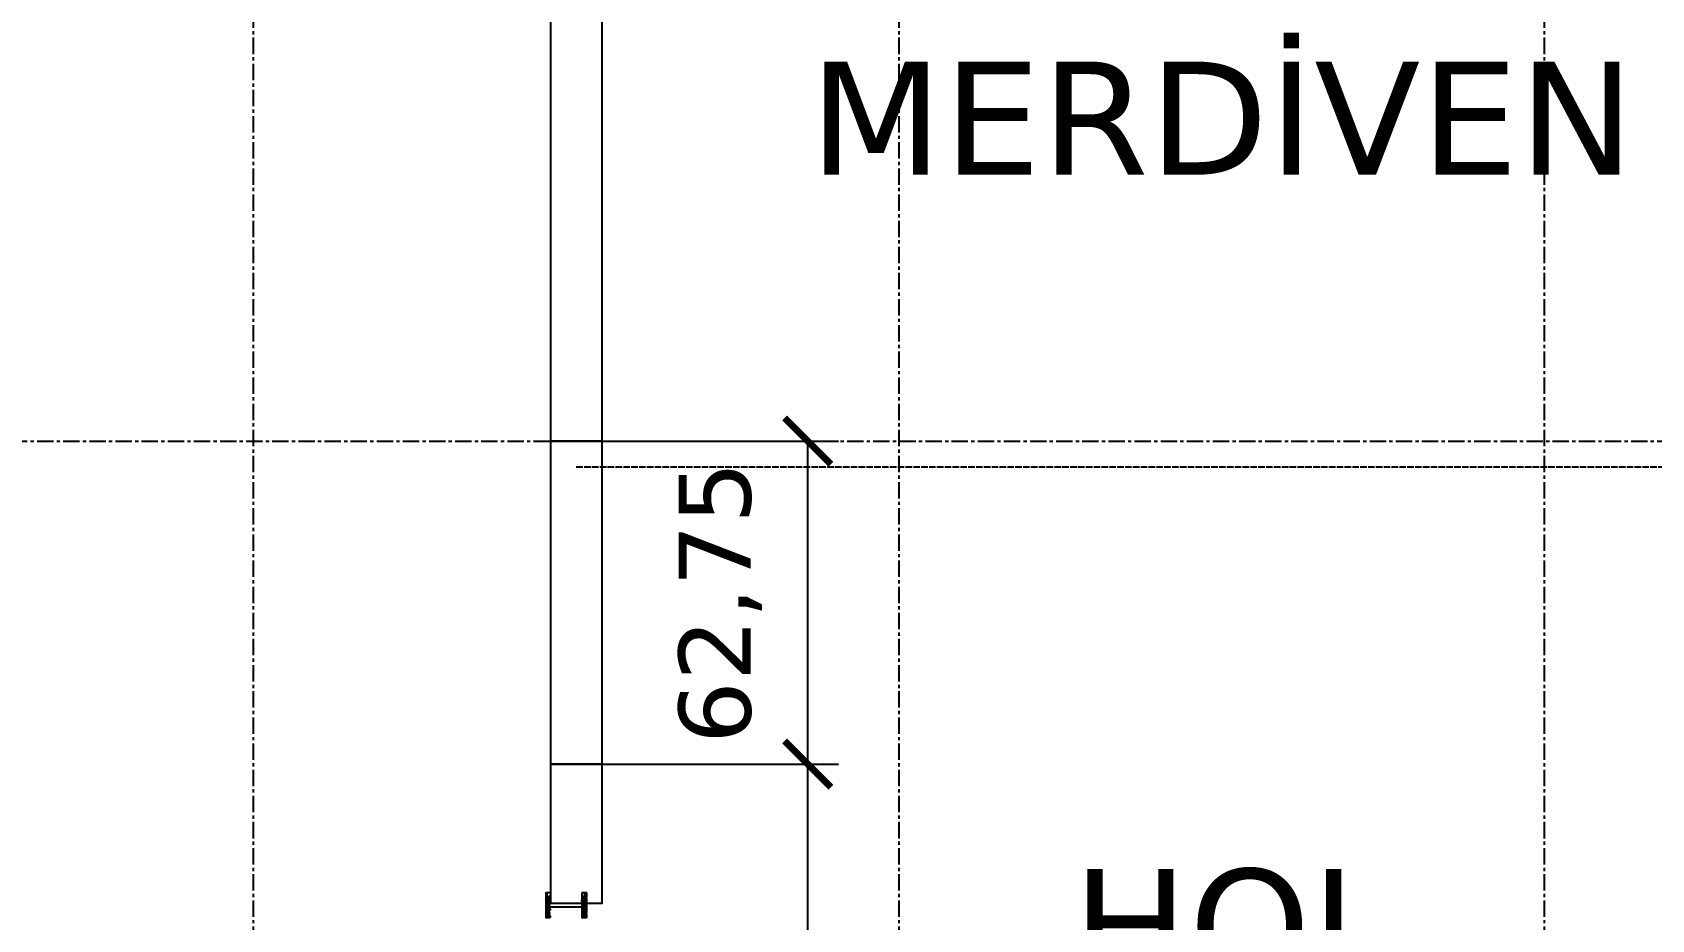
# Model space of a CAD drawing. Header units: centimetres. Extents: x -135 to 4099, y -1210 to 1044.
# Drawn here: x 213 to 527.8, y 477.5 to 649.9 of the extents above; entities that cross this region are included whole.
import ezdxf
from ezdxf.enums import TextEntityAlignment as Align

# ---------------------------------------------------------------- set-up
doc = ezdxf.new("R2010")
doc.units = ezdxf.units.CM
doc.linetypes.add('CENTER', pattern=[5.08, 3.175, -0.635, 0.635, -0.635])
doc.linetypes.add('DASHED', pattern=[1.524, 1.27, -0.254])
for name, color, linetype in [('ACIK_SINIR', 8, 'DASHED'), ('AKS', 4, 'CENTER'), ('IC_DUVAR_100', 30, 'Continuous'), ('IC_KAPILAR', 7, 'Continuous'), ('ODA_ADLARI', 7, 'Continuous'), ('OZEL_PANEL_OLCU_CM', 3, 'Continuous')]:
    doc.layers.add(name, color=color, linetype=linetype)
doc.styles.add('PORTMAN', font='DejaVuSans.ttf')
doc.dimstyles.new('PORTMAN', dxfattribs={"dimtxt": 14, "dimasz": 9, "dimexe": 6, "dimexo": 5, "dimgap": 4, "dimtad": 1, "dimtxsty": 'PORTMAN', "dimblk": 'ARCHTICK', "dimcen": 2.5, "dimazin": 3, "dimtfac": 0.5, "dimtmove": 2, "dimatfit": 3})

# ---------------------------------------------------------------- blocks, each defined once
blk = doc.blocks.new('kaynak-ic-kapi')
at = {"color": 133, "linetype": 'Continuous', "lineweight": 25, "true_color": 0x6ec1dd}
for p, q in [((54247.47, 7919.88), (54248.32, 7919.88)), ((54248.32, 7919.59), (54247.47, 7919.59)), ((54248.6, 7919.88), (54248.04, 7919.03)), ((54248.32, 7919.31), (54248.04, 7919.59)), ((54248.32, 7919.88), (54248.32, 7919.59)), ((54248.32, 7919.31), (54248.6, 7919.31)), ((54248.32, 7919.03), (54248.6, 7919.31)), ((54249.16, 7919.03), (54248.6, 7919.88)), ((54248.6, 7919.88), (54248.6, 7919.59)), ((54248.6, 7919.88), (54248.88, 7919.88)), ((54248.6, 7919.59), (54248.88, 7919.03)), ((54249.16, 7919.88), (54248.88, 7919.59)), ((54248.88, 7919.88), (54249.45, 7919.03)), ((54249.73, 7919.59), (54248.88, 7919.59)), ((54249.16, 7919.03), (54248.88, 7919.03)), ((54249.16, 7919.88), (54249.16, 7919.88)), ((54249.16, 7919.03), (54249.73, 7919.59)), ((54249.16, 7919.03), (54249.45, 7919.03)), ((54250.01, 7919.88), (54249.45, 7919.03)), ((54250.01, 7919.88), (54249.73, 7919.59)), ((54249.73, 7919.31), (54249.73, 7919.59)), ((54249.73, 7919.31), (54250.01, 7919.31)), ((54249.73, 7919.03), (54250.01, 7919.31)), ((54250.57, 7919.03), (54250.01, 7919.88)), ((54250.01, 7919.88), (54250.01, 7919.88)), ((54250.01, 7919.88), (54250.01, 7919.59)), ((54250.01, 7919.88), (54250.29, 7919.88)), ((54250.01, 7919.59), (54250.29, 7919.03)), ((54250.29, 7919.88), (54250.86, 7919.03)), ((54250.29, 7912.83), (54250.29, 7919.03)), ((54250.57, 7919.88), (54250.57, 7919.88)), ((54250.57, 7919.88), (54250.57, 7919.59)), ((54251.42, 7919.59), (54250.57, 7919.59)), ((54250.57, 7919.03), (54250.57, 7919.03)), ((54250.57, 7919.03), (54250.86, 7919.03)), ((54250.86, 7919.03), (54251.14, 7919.59)), ((54251.7, 7919.88), (54251.14, 7919.03)), ((54251.42, 7919.31), (54251.14, 7919.59)), ((54251.42, 7919.88), (54251.42, 7919.88)), ((54251.42, 7919.88), (54251.42, 7919.59)), ((54251.7, 7919.88), (54251.42, 7919.59)), ((54251.42, 7919.59), (54251.98, 7919.03)), ((54251.42, 7919.31), (54251.7, 7919.31)), ((54251.42, 7919.03), (54251.7, 7919.31)), ((54252.27, 7919.03), (54251.7, 7919.88)), ((54251.7, 7919.88), (54252.27, 7919.88)), ((54251.7, 7919.88), (54251.98, 7919.88)), ((54251.98, 7919.88), (54251.98, 7919.88)), ((54251.98, 7919.88), (54251.98, 7919.59)), ((54251.98, 7919.88), (54252.27, 7919.03)), ((54252.27, 7919.59), (54251.98, 7919.59)), ((54251.98, 7919.03), (54251.98, 7919.03)), ((54251.98, 7919.03), (54252.27, 7919.03)), ((54252.27, 7919.03), (54252.27, 7919.03)), ((54248.32, 7912.26), (54247.47, 7912.26)), ((54247.47, 7911.98), (54248.32, 7911.98)), ((54248.6, 7911.98), (54248.04, 7912.83)), ((54248.32, 7912.26), (54248.04, 7912.26)), ((54248.32, 7912.83), (54248.6, 7912.26)), ((54248.32, 7912.26), (54248.32, 7911.98)), ((54248.32, 7912.26), (54248.6, 7912.26)), ((54249.16, 7912.83), (54248.6, 7911.98)), ((54248.6, 7912.26), (54248.88, 7912.83)), ((54249.16, 7912.83), (54248.88, 7912.83)), ((54248.88, 7911.98), (54249.45, 7912.83)), ((54249.16, 7911.98), (54248.88, 7912.26)), ((54249.73, 7912.26), (54248.88, 7912.26)), ((54249.16, 7912.83), (54249.45, 7912.83)), ((54249.16, 7912.83), (54249.73, 7912.26)), ((54249.16, 7911.98), (54249.16, 7911.98)), ((54250.01, 7911.98), (54249.45, 7912.83)), ((54249.73, 7912.83), (54250.01, 7912.26)), ((54250.01, 7911.98), (54249.73, 7912.26)), ((54249.73, 7912.26), (54249.73, 7912.26)), ((54249.73, 7912.26), (54250.01, 7912.26)), ((54250.57, 7912.83), (54250.01, 7911.98)), ((54250.01, 7912.26), (54250.29, 7912.83)), ((54250.01, 7911.98), (54250.01, 7912.26)), ((54250.01, 7911.98), (54250.01, 7911.98)), ((54250.01, 7911.98), (54250.29, 7911.98)), ((54250.29, 7911.98), (54250.86, 7912.83)), ((54250.57, 7912.83), (54250.57, 7912.83)), ((54250.57, 7912.83), (54250.86, 7912.83)), ((54250.57, 7911.98), (54250.57, 7912.26)), ((54251.42, 7912.26), (54250.57, 7912.26)), ((54250.57, 7911.98), (54250.57, 7911.98)), ((54250.86, 7912.83), (54251.14, 7912.26)), ((54251.7, 7911.98), (54251.14, 7912.83)), ((54251.42, 7912.26), (54251.14, 7912.26)), ((54251.42, 7912.26), (54251.98, 7912.83)), ((54251.42, 7912.83), (54251.7, 7912.26)), ((54251.42, 7911.98), (54251.42, 7912.26)), ((54251.7, 7911.98), (54251.42, 7912.26)), ((54251.42, 7912.26), (54251.7, 7912.26)), ((54251.42, 7911.98), (54251.42, 7911.98)), ((54252.27, 7912.83), (54251.7, 7911.98)), ((54251.7, 7911.98), (54252.27, 7911.98)), ((54251.7, 7911.98), (54251.98, 7911.98)), ((54251.98, 7912.83), (54251.98, 7912.83)), ((54251.98, 7912.83), (54252.27, 7912.83)), ((54251.98, 7911.98), (54252.27, 7912.83)), ((54251.98, 7911.98), (54251.98, 7912.26)), ((54252.27, 7912.26), (54251.98, 7912.26)), ((54251.98, 7911.98), (54251.98, 7911.98)), ((54252.27, 7912.83), (54252.27, 7912.83))]:
    blk.add_line(p, q, dxfattribs=at)
for points in [[(54247.47, 7919.03), (54247.47, 7919.88), (54252.27, 7919.88), (54252.27, 7919.03)], [(54248.6, 7919.88), (54250.01, 7919.88), (54251.42, 7919.88)], [(54248.6, 7912.26), (54248.6, 7911.98), (54248.88, 7911.98)], [(54248.6, 7911.98), (54250.01, 7911.98), (54251.42, 7911.98)]]:
    blk.add_lwpolyline(points, dxfattribs=at)
blk.add_lwpolyline([(54247.47, 7912.83), (54252.27, 7912.83), (54252.27, 7911.98), (54247.47, 7911.98)], close=True, dxfattribs=at)
blk = doc.blocks.new('BOM_K01_IC_KAPI_ACIKLIK820')
at = {"layer": 'IC_KAPILAR'}
blk.add_blockref('kaynak-ic-kapi', (0, 0), dxfattribs=at)
blk = doc.blocks.new('BOM_I12_1205p0_IC_K01_SOL_ALT_KAYM77p5')
blk.add_lwpolyline([(0, 93.5), (10, 93.5), (10, 120.5), (0, 120.5)], close=True)
at = {"layer": 'IC_KAPILAR', "xscale": -1, "rotation": 90}
blk.add_blockref('BOM_K01_IC_KAPI_ACIKLIK820', (7918.93, 54342.969), dxfattribs=at)
blk = doc.blocks.new('BOM_I17_627p5_IC_DOLU')
blk.add_lwpolyline([(0, 0), (10, 0), (10, 62.75), (0, 62.75)], close=True)
blk = doc.blocks.new('BOM_I15_1255p0_IC_DOLU')
blk.add_lwpolyline([(0, 0), (10, 0), (10, 125.5), (0, 125.5)], close=True)
blk = doc.blocks.new('_ARCHTICK')
at = {"color": 0, "linetype": 'BYBLOCK', "const_width": 0.15}
blk.add_lwpolyline([(-0.5, -0.5), (0.5, 0.5)], dxfattribs=at)

msp = doc.modelspace()

# ---------------------------------------------------------------- linework, layer by layer
at = {"layer": 'ACIK_SINIR'}
msp.add_line((318.75, 565.5), (569.75, 565.5), dxfattribs=at)
at = {"layer": 'AKS'}
for p, q in [((256, -35), (256, 747)), ((381.5, -35), (381.5, 747)), ((507, -35), (507, 747)), ((-35, 570.5), (788, 570.5))]:
    msp.add_line(p, q, dxfattribs=at)

# ---------------------------------------------------------------- block references
at = {"layer": 'IC_DUVAR_100'}
for name, p in [('BOM_I15_1255p0_IC_DOLU', (313.75, 570.5)), ('BOM_I17_627p5_IC_DOLU', (313.75, 507.75)), ('BOM_I12_1205p0_IC_K01_SOL_ALT_KAYM77p5', (313.75, 387.25))]:
    msp.add_blockref(name, p, dxfattribs=at)

# ---------------------------------------------------------------- texts
at = {"layer": 'ODA_ADLARI', "style": 'PORTMAN'}
for s, p in [('MERDİVEN', (444.25, 633.25)), ('HOL', (446.75, 476.375))]:
    msp.add_text(s, height=22, dxfattribs=at).set_placement(p, align=Align.MIDDLE_CENTER)

# ---------------------------------------------------------------- dimensions: what is measured, and where the dimension line sits
at = {"layer": 'OZEL_PANEL_OLCU_CM'}
for base, p1, p2 in [((363.75, 507.75), (313.75, 507.75), (313.75, 570.5)), ((363.75, 387.25), (313.75, 387.25), (313.75, 507.75))]:
    msp.add_linear_dim(base=base, p1=p1, p2=p2, angle=90, dimstyle='PORTMAN', override={"dimtxt": 14, "dimasz": 9, "dimexe": 6, "dimexo": 5, "dimdec": 2, "dimzin": 8, "dimdsep": 44}, dxfattribs=at).render()

doc.saveas('drawing.dxf')
